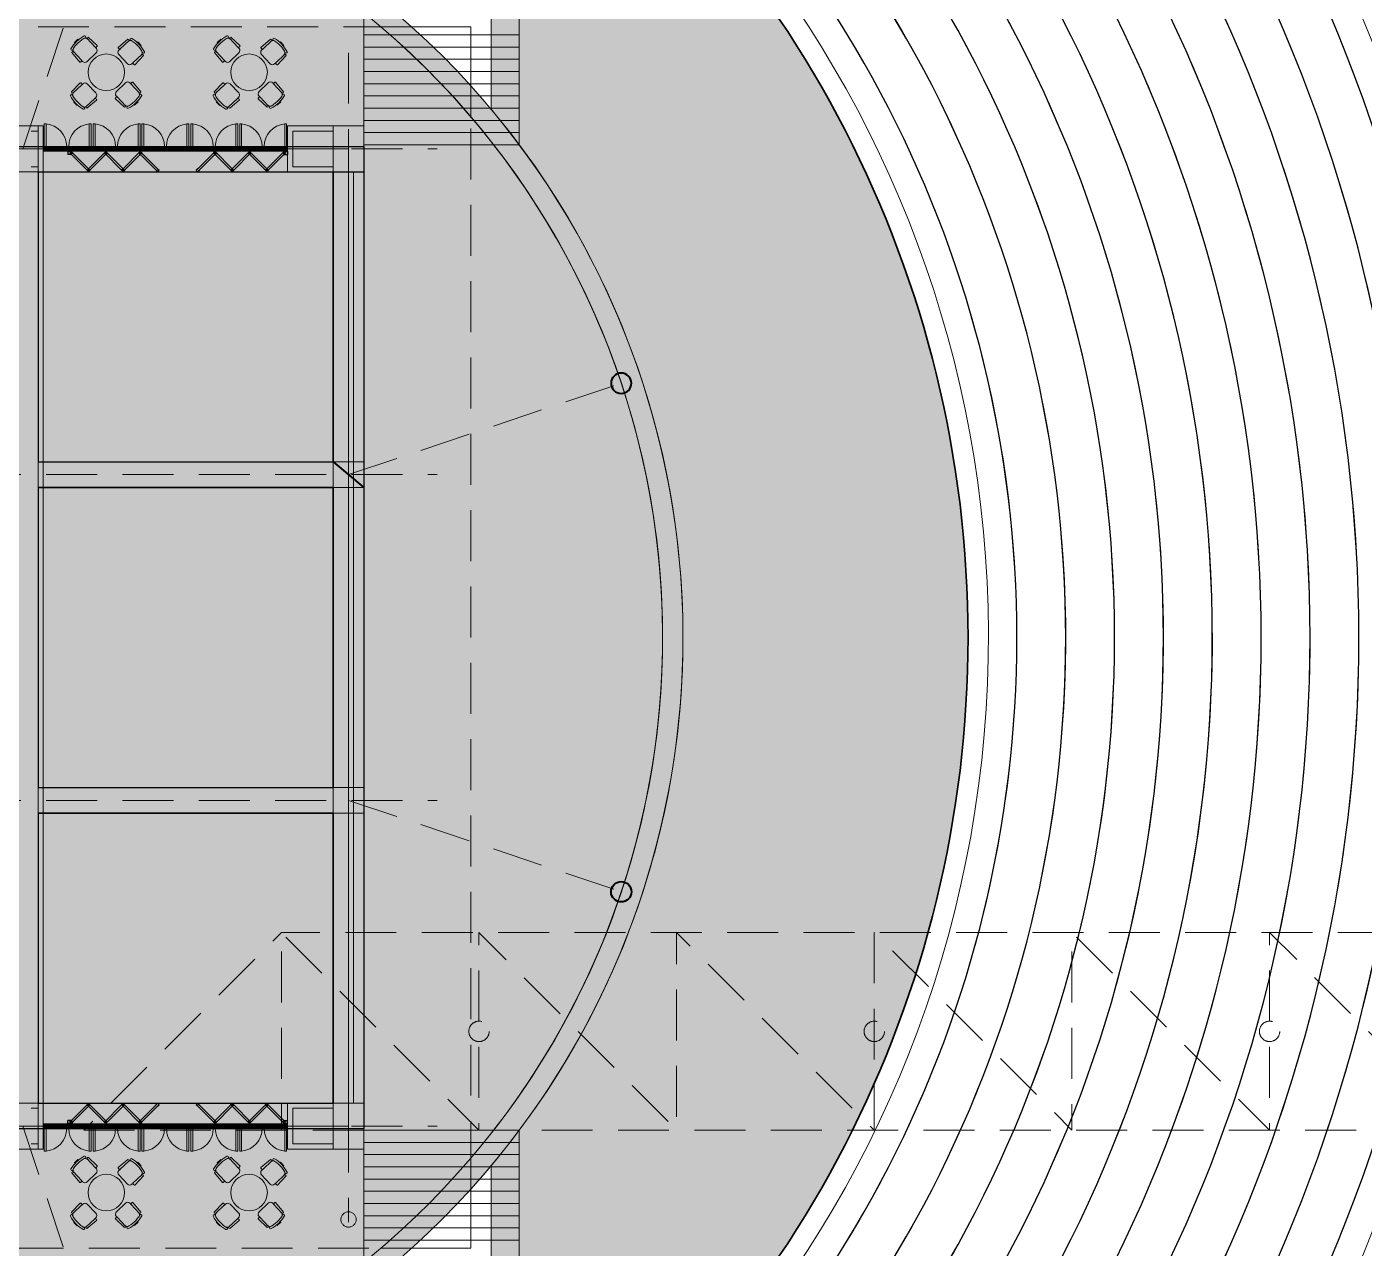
# Model space of a CAD drawing. Header units: inches. Extents: x -1373420 to 1275728, y -1279082 to 1370051.
# Drawn here: x 9063 to 10377, y 35204 to 36404 of the extents above; entities that cross this region are included whole.
import ezdxf

# ---------------------------------------------------------------- set-up
doc = ezdxf.new("R2010")
doc.units = ezdxf.units.IN
doc.header["$LTSCALE"] = 100
doc.header["$MEASUREMENT"] = 0
doc.linetypes.add('DASHED', pattern=[0.75, 0.5, -0.25])
doc.linetypes.add('DASHED2', pattern=[0.375, 0.25, -0.125])
doc.layers.add('10', color=7, linetype='Continuous', true_color=0x254705)
doc.layers.add('7', color=7, linetype='Continuous', true_color=0x4a8e0b)
for name, color, linetype, lineweight in [('ar_ Door', 7, 'Continuous', 0), ('Area', 250, 'Continuous', 30), ('beam', 40, 'Continuous', 15), ('Building', 250, 'Continuous', 60), ('centerline', 250, 'DASHED', 5), ('COLUMN', 1, 'Continuous', 40), ('FURNITURE', 64, 'Continuous', 5), ('i Furniture', 253, 'Continuous', 18), ('Louver', 33, 'Continuous', 40), ('WALL', 7, 'Continuous', 35)]:
    doc.layers.add(name, color=color, linetype=linetype, lineweight=lineweight)
doc.layers.add('HS', color=7, linetype='Continuous')

# ---------------------------------------------------------------- blocks, each defined once
blk = doc.blocks.new('hfhf')
at = {"layer": 'ar_ Door'}
h = blk.add_hatch(dxfattribs=at)
h.set_pattern_fill('ANSI31', color=256, scale=3)
h.set_pattern_definition([(45, (0, 0), (-0.2651650429449554, 0.2651650429449554), [])])
h.paths.add_polyline_path([(-27570.99872332611, -11849.77658641422), (-27571.0960264001, -11849.77663226798), (-27572.99778571802, -11849.77752846603), (-27572.99778571802, -11854.52621907218), (-27570.99648507677, -11854.52621907218)])
h.paths.add_polyline_path([(-27548.9977857179, -11849.76621907216), (-27550.99778577341, -11849.76621907216), (-27550.99890734087, -11854.52621907218), (-27548.99890728535, -11854.52621907218)])
h.paths.add_polyline_path([(-27546.99778566238, -11849.76621907216), (-27548.99778571802, -11849.76621907216), (-27548.99778571802, -11854.52621907218), (-27546.99890722983, -11854.52621907218)])
h.paths.add_polyline_path([(-27524.99837341646, -11849.76621907216), (-27526.99872821147, -11849.76621907216), (-27526.99648507656, -11854.52621907218), (-27524.99890728535, -11854.52621907218)])
h = blk.add_hatch(dxfattribs=at)
h.set_pattern_fill('ANSI31', color=256, scale=3, angle=315)
h.set_pattern_definition([(0, (0, 0), (8.326672684688674e-17, 0.375), [])])
h.paths.add_polyline_path([(-27550.99810993441, -11851.14197793387), (-27570.99807544822, -11851.15140285423), (-27570.99713295466, -11853.15140263216), (-27550.99858118135, -11853.14197837802)])
h.paths.add_polyline_path([(-27526.99808521924, -11851.13066799829), (-27546.99810937923, -11851.14009294629), (-27546.99858062616, -11853.14009339043), (-27526.99714272569, -11853.13066777621)])
for p, q in [((-27570.99648507677, -11854.52621907218), (-27570.99872332611, -11849.77658641422)), ((-27561.99809269132, -11851.14669039405), (-27561.99809269132, -11850.14669039405)), ((-27561.99809269132, -11850.14669039405), (-27559.99809269132, -11850.14669039405)), ((-27559.99809269132, -11851.14669039405), (-27559.99809269132, -11850.14669039405)), ((-27550.9977856625, -11849.76574835387), (-27550.99890722983, -11854.52574782562)), ((-27548.99778571802, -11849.76621960069), (-27548.99890728535, -11854.52621907244)), ((-27548.99810965683, -11851.14103544008), (-27548.99778571802, -11851.14103528743)), ((-27546.99778577354, -11849.7666908475), (-27546.99890734087, -11854.52669031925)), ((-27537.99809729924, -11851.13538047229), (-27537.99809729924, -11850.13538047229)), ((-27537.99809729924, -11850.13538047229), (-27535.99809729924, -11850.13538047229)), ((-27535.99809729924, -11851.13538047229), (-27535.99809729924, -11850.13538047229)), ((-27526.99648507656, -11854.52621907029), (-27526.9987233259, -11849.77658641232)), ((-27548.99858090376, -11853.14103588423), (-27548.99778571802, -11853.1410355095))]:
    blk.add_line(p, q, dxfattribs=at)
blk.add_lwpolyline([(-27572.99778571802, -11854.52621907218), (-27524.99778571781, -11854.52621907218), (-27524.99778571781, -11849.76621907216), (-27572.99778571802, -11849.76621907216)], close=True, dxfattribs=at)
at = {"layer": 'Louver'}
for p, q in [((-27570.99807544822, -11851.15140285423), (-27550.99810993441, -11851.14197793387)), ((-27546.99810937923, -11851.14009294629), (-27526.99808521925, -11851.13066799829)), ((-27570.99713295466, -11853.15140263216), (-27550.99858118135, -11853.14197837802)), ((-27546.99858062616, -11853.14009339043), (-27526.99714272569, -11853.13066777621))]:
    blk.add_line(p, q, dxfattribs=at)
blk = doc.blocks.new('fff')
at = {"layer": 'ar_ Door'}
h = blk.add_hatch(dxfattribs=at)
h.set_pattern_fill('ANSI31', color=256, scale=3)
h.set_pattern_definition([(45, (377.1063223124947, -1078.946354312124), (-0.2651650429449554, 0.2651650429449554), [])])
h.paths.add_polyline_path([(-27169.89146334988, -12928.71257338428), (-27171.89146340553, -12928.71257338428), (-27171.89146340553, -12933.4725733843), (-27169.89258491734, -12933.4725733843)])
h.paths.add_polyline_path([(-27147.89205110397, -12928.71257338428), (-27149.89240589898, -12928.71257338428), (-27149.89016276407, -12933.4725733843), (-27147.89258497285, -12933.4725733843)])
h = blk.add_hatch(dxfattribs=at)
h.set_pattern_fill('ANSI31', color=256, scale=3, angle=315)
h.set_pattern_definition([(0, (377.1063223124947, -1078.946354312124), (8.326672684688674e-17, 0.375), [])])
h.paths.add_polyline_path([(-27149.89176290675, -12930.07702231041), (-27169.89178706674, -12930.08644725841), (-27169.89225831367, -12932.08644770256), (-27149.89082041319, -12932.07702208834)])
for p, q in [((-27171.89146340553, -12928.71257391281), (-27171.89258497285, -12933.47257338456)), ((-27169.89146346104, -12928.71304515963), (-27169.89258502837, -12933.47304463138)), ((-27160.89177498674, -12930.08173478441), (-27160.89177498674, -12929.08173478441)), ((-27160.89177498674, -12929.08173478441), (-27158.89177498674, -12929.08173478441)), ((-27158.89177498674, -12930.08173478441), (-27158.89177498674, -12929.08173478441)), ((-27149.89016276407, -12933.47257338241), (-27149.8924010134, -12928.72294072445)), ((-27171.89225859126, -12932.08739019635), (-27171.89146340553, -12932.08738982162)), ((-27171.89178734433, -12930.08738975221), (-27171.89146340553, -12930.08738959955))]:
    blk.add_line(p, q, dxfattribs=at)
blk.add_lwpolyline([(-27171.89258497285, -12933.4725733843), (-27147.89146340532, -12933.4725733843), (-27147.89146340532, -12928.71257338428), (-27171.8914634054, -12928.71257338428)], dxfattribs=at)
at = {"layer": 'Louver'}
for p, q in [((-27169.89225831367, -12932.08644770256), (-27149.89082041319, -12932.07702208834)), ((-27169.89178706674, -12930.08644725841), (-27149.89176290675, -12930.07702231041))]:
    blk.add_line(p, q, dxfattribs=at)
blk = doc.blocks.new('window louvers')
at = {"layer": 'ar_ Door'}
for p, q in [((1324973.408022736, -492366.5892883244), (1324971.504022736, -492366.5892883244)), ((1324971.504022736, -492366.5892883244), (1324971.504022735, -492388.5892883217)), ((1324973.408022735, -492388.5892883217), (1324973.408022736, -492366.5892883244)), ((1324950.360022735, -492388.5892883217), (1324950.360022735, -492393.3492883217)), ((1324950.360022735, -492388.5892883217), (1324951.312022735, -492388.5892883217)), ((1324950.360022735, -492393.3492883217), (1324952.264022735, -492393.3492883217)), ((1324951.312022735, -492388.5892883217), (1324951.312022735, -492390.4932883217)), ((1324951.312022735, -492390.4932883217), (1324952.264022735, -492390.4932883217)), ((1324952.264022735, -492390.4932883217), (1324952.264022735, -492393.3492883217)), ((1324971.504022735, -492388.5892883217), (1324973.408022735, -492388.5892883217)), ((1324973.408022735, -492390.4932883217), (1324972.456022735, -492390.4932883217)), ((1324972.456022735, -492390.4932883217), (1324972.456022735, -492393.3492883217)), ((1324974.360022735, -492393.3492883217), (1324972.456022735, -492393.3492883217)), ((1324973.408022735, -492388.5892883217), (1324973.408022735, -492390.4932883217)), ((1324974.360022735, -492388.5892883217), (1324973.408022735, -492388.5892883217)), ((1324974.360022735, -492388.5892883217), (1324974.360022735, -492393.3492883217))]:
    blk.add_line(p, q, dxfattribs=at)
at = {"layer": 'ar_ Door', "linetype": 'DASHED2', "ltscale": 10}
for p, q in [((1324973.408022735, -492388.5892883245), (1324951.312022735, -492388.5892883217)), ((1324972.456022735, -492393.3492883217), (1324952.264022735, -492393.3492883217))]:
    blk.add_line(p, q, dxfattribs=at)
at = {"layer": 'ar_ Door'}
blk.add_arc((1324973.420431579, -492388.6144955697), 22.1084232151082, 94.97277033807457, 179.9346733495194, dxfattribs=at)
blk = doc.blocks.new('FOLDING DOOR')
at = {"layer": 'FURNITURE', "lineweight": 25}
for p, q in [((1325670.759761496, -492930.4664161069), (1325672.173975058, -492929.0522025444)), ((1325672.173975058, -492931.8806296693), (1325670.759761496, -492930.4664161069)), ((1325673.58818862, -492930.4664161069), (1325672.173975058, -492929.0522025444)), ((1325689.144537807, -492948.8511924174), (1325672.173975058, -492931.880629669)), ((1325690.558751369, -492947.4369788551), (1325673.588188621, -492930.4664161066)), ((1325687.730324245, -492947.4369788549), (1325704.700886993, -492930.4664161064)), ((1325689.144537807, -492948.8511924173), (1325706.115100556, -492931.8806296688)), ((1325704.700886993, -492930.4664161067), (1325706.115100556, -492929.0522025442)), ((1325706.115100556, -492931.8806296691), (1325704.700886993, -492930.4664161067)), ((1325707.529314118, -492930.4664161067), (1325706.115100556, -492929.0522025442)), ((1325706.115100556, -492931.8806296691), (1325707.529314118, -492930.4664161067)), ((1325723.085663305, -492948.8511924173), (1325706.115100556, -492931.8806296688)), ((1325724.499876867, -492947.4369788549), (1325707.529314118, -492930.4664161064)), ((1325721.671449743, -492947.4369788547), (1325738.642012491, -492930.4664161062)), ((1325723.085663305, -492948.8511924171), (1325740.056226054, -492931.8806296687)), ((1325738.642012491, -492930.4664161065), (1325740.056226054, -492929.0522025441)), ((1325740.056226054, -492931.8806296689), (1325738.642012491, -492930.4664161065)), ((1325741.470439616, -492930.4664161065), (1325740.056226054, -492929.0522025441)), ((1325740.056226054, -492931.8806296689), (1325741.470439616, -492930.4664161065)), ((1325757.026788803, -492948.8511924171), (1325740.056226054, -492931.8806296687)), ((1325758.441002365, -492947.4369788547), (1325741.470439616, -492930.4664161062)), ((1325687.730324244, -492947.436978855), (1325689.144537807, -492946.0227652926)), ((1325689.144537807, -492948.8511924173), (1325687.730324245, -492947.4369788548)), ((1325689.144537807, -492948.8511924174), (1325687.730324244, -492947.436978855)), ((1325690.558751369, -492947.436978855), (1325689.144537807, -492946.0227652926)), ((1325689.144537807, -492948.8511924174), (1325690.558751369, -492947.436978855)), ((1325721.671449742, -492947.4369788548), (1325723.085663305, -492946.0227652924)), ((1325723.085663305, -492948.8511924171), (1325721.671449743, -492947.4369788546)), ((1325723.085663305, -492948.8511924173), (1325721.671449742, -492947.4369788548)), ((1325724.499876867, -492947.4369788548), (1325723.085663305, -492946.0227652924)), ((1325723.085663305, -492948.8511924173), (1325724.499876867, -492947.4369788548)), ((1325755.61257524, -492947.4369788548), (1325757.026788803, -492946.0227652924)), ((1325757.026788803, -492948.8511924173), (1325755.61257524, -492947.4369788548)), ((1325758.441002365, -492947.4369788548), (1325757.026788803, -492946.0227652924)), ((1325757.026788803, -492946.0227652924), (1325760.441002365, -492946.0227652924)), ((1325757.026788803, -492948.8511924171), (1325758.441002365, -492947.4369788546)), ((1325757.026788803, -492948.8511924173), (1325758.441002365, -492947.4369788548)), ((1325757.026788803, -492948.8511924173), (1325760.441002365, -492948.8511924173)), ((1325760.441002365, -492948.8511924172), (1325760.441002365, -492946.0227652924))]:
    blk.add_line(p, q, dxfattribs=at)
for centre in [(1325706.115100556, -492930.4664161067), (1325740.056226054, -492930.4664161066), (1325689.144537807, -492947.4369788551), (1325723.085663305, -492947.4369788549), (1325757.026788803, -492947.4369788549)]:
    blk.add_circle(centre, 0.4892889878973326, dxfattribs=at)
blk = doc.blocks.new('CSB-19')
at = {"true_color": 0xffffff}
h = blk.add_hatch(color=7, dxfattribs=at)
h.dxf.hatch_style = 1
h.paths.add_polyline_path([(-166.2740140690239, 451.6802071027209, 0.3514482807202369), (-224.9844973496694, 378.4705653534959), (-224.9844973496701, 108.4698633155745), (-224.9844973496701, 75.0000000000002, 0.4142135623730958), (-149.9844973496701, 0), (149.9844973496701, 0, 0.4142135623730948), (224.9844973496701, 74.99999999999994), (224.9844973496702, 113.4698633155745), (224.9844973496702, 378.4705653534959, 0.3514482807202363), (166.2740140690248, 451.6802071027208, 0.1099086167883524)])
h.paths.add_polyline_path([(-224.9844973496701, 407.9340603827354, 0.3844116695995251), (-268.5852898918679, 408.1017820970133), (-284.9844973496703, 108.4698633155744, 0.4142135623730776), (-274.9844973496707, 98.46986331557457, 0.1399535200281672), (-234.9844973496701, 98.46986331557446, 0.4142135623730933), (-224.9844973496701, 108.4698633155745)])
h.paths.add_polyline_path([(224.9844973496702, 108.4698633155745, 0.4142135623731275), (234.984497349671, 98.46986331557417, 0.1399535200281632), (274.9844973496705, 98.46986331557446, 0.4142135623730893), (284.9844973496703, 108.4698633155745), (268.5852898918679, 408.1017820970131, 0.3895177484134671), (224.9844973496701, 407.7088456491962)])
h.paths.add_polyline_path([(219.6042496708807, 437.7817397935922, 0.6425915257622954), (219.6042496708528, 487.8265857967059, 0.1465063369744357), (-219.6042496708799, 487.8265857966978, 0.6250215174974713), (-219.6042496708808, 437.7817397935922, -0.1465063369744457)])
h.paths.add_polyline_path([(-57.75000519714432, 534.0457983440265), (-57.75000519714433, 517.8186981200507, -0.03777145772546295), (57.75000519714547, 517.8186981200507), (57.75000519714547, 534.0457983440265)])
at = {"lineweight": 5}
for p, q in [((-284.9844973496703, 108.4698633155745), (-268.5852898918679, 408.1017820970131)), ((-224.9844973496701, 108.4698633155745), (-224.9844973496701, 407.9340603827354)), ((-57.75000519714433, 517.8186981200508), (-57.75000519714433, 534.0457983440265)), ((-57.75000519714433, 534.0457983440265), (57.75000519714548, 534.0457983440265)), ((57.75000519714548, 517.8186981200508), (57.75000519714548, 534.0457983440265)), ((224.9844973496701, 108.4698633155745), (224.9844973496701, 407.7088456491962)), ((284.9844973496703, 108.4698633155745), (268.5852898918679, 408.1017820970131)), ((-224.9844973496702, 113.4698633155745), (-224.9844973496701, 75)), ((-149.9844973496701, 0), (149.9844973496701, 0)), ((224.9844973496702, 113.4698633155745), (224.9844973496701, 75))]:
    blk.add_line(p, q, dxfattribs=at)
for centre, radius, start, end in [((-246.877851962556, 383.8525506867896), 32.54593807899078, 47.72491317505745, 131.8342829587422), ((-207.4067768213605, 462.8041627951452), 27.83702564541322, 115.9874604963821, 244.0125395036175), ((-149.9844973496694, 378.4705653534959), 75, 102.5442503250412, 180), ((1.810519317839746e-14, -245.5568467761728), 765.5568467761728, 73.33020278625109, 106.6697972137488), ((-1.606518962490012e-13, -295.6016927792784), 765.5568467761728, 73.33020278625109, 106.6697972137488), ((149.9844973496702, 378.4705653534959), 75, 0, 77.45574967495882), ((208.1739189743727, 462.804162795145), 27.50952767133908, 294.5510870453493, 65.44891295465007), ((246.9988238778456, 384.1673053246106), 32.23095861657264, 47.95275049136362, 133.0799367276355), ((-274.9844973496703, 108.4698633155745), 10, 180, 270), ((-254.9844973496702, 168.5226216909567), 72.85182877594555, 254.06600307015, 285.93399692985), ((-234.9844973496702, 108.4698633155745), 10, 270, 0), ((-149.9844973496701, 75), 75, 180, 270), ((149.9844973496701, 75), 75, 270, 7.016477563892661e-15), ((234.9844973496702, 108.4698633155745), 10, 180, 270), ((254.9844973496702, 168.5226216909567), 72.85182877594555, 254.06600307015, 285.93399692985), ((274.9844973496703, 108.4698633155745), 10, 270, 7.016477563892661e-15)]:
    blk.add_arc(centre, radius, start, end, dxfattribs=at)
blk = doc.blocks.new('gesjf')
at = {"lineweight": 13, "true_color": 0xffffff}
h = blk.add_hatch(color=7, dxfattribs=at)
edge = h.paths.add_edge_path()
edge.add_arc((32433.76672303061, 24829.7891051002), 17.9999999999709, 0, 360)
at = {"linetype": 'ByBlock'}
blk.add_circle((32433.76672303066, 24829.78910510017), 18, dxfattribs=at)
at = {"extrusion": (0, 0, -1), "yscale": 0.04119496879890844, "zscale": -0.04119496879890844}
for p, xscale, rotation in [((-32417.22990046674, 24842.70713095711), 0.04119496879890844, 313.4933916319932), ((-32448.1897175582, 24844.64022405937), 0.04119496879890844, 43.49339163199322), ((-32419.40249980346, 24815.19086450393), -0.04119496879890844, 223.4933916319932), ((-32448.19971755819, 24813.98022405937), -0.04119496879890844, 133.4933916319932)]:
    blk.add_blockref('CSB-19', p, dxfattribs=dict(at, xscale=xscale, rotation=rotation))
blk = doc.blocks.new('A$Cd32af88c')
at = {"layer": 'HS'}
h = blk.add_hatch(color=256, dxfattribs=at)
h.dxf.hatch_style = 1
h.paths.add_polyline_path([(0, 10, 1), (20, 10, 1)])
at = {"layer": 'COLUMN'}
blk.add_circle((10, 10), 10, dxfattribs=at)
blk = doc.blocks.new('A$C284706ac')
at = {"layer": 'COLUMN', "lineweight": 60}
h = blk.add_hatch(color=256, dxfattribs=at)
h.dxf.hatch_style = 1
h.paths.add_polyline_path([(1018.402762244747, 1036.728884257609), (1048.402762244747, 1036.728884257609), (1048.402762244747, 1081.728884257842), (1018.402762244747, 1081.728884257842)])
h.paths.add_polyline_path([(378.4027622446879, 1036.728884257493), (408.4027622446879, 1036.728884257493), (408.4027622446879, 1081.728884257725), (378.4027622446879, 1081.728884257725)])
h.paths.add_polyline_path([(698.4027622447461, 1036.728884257507), (728.4027622447461, 1036.728884257507), (728.4027622447461, 1081.72888425774), (698.4027622447461, 1081.72888425774)])
h.paths.add_polyline_path([(58.40276224474655, 1036.728884257609), (88.40276224474655, 1036.728884257609), (88.40276224474655, 1081.728884257842), (58.40276224474655, 1081.728884257842)])
h.paths.add_polyline_path([(1018.402762244747, 726.7288842577254), (1048.402762244747, 726.7288842577254), (1048.402762244747, 751.7288842577254), (1018.402762244747, 751.7288842577254)])
h.paths.add_polyline_path([(58.40276224474655, 726.7288842577254), (88.40276224474655, 726.7288842577254), (88.40276224474655, 751.7288842577254), (58.40276224474655, 751.7288842577254)])
h.paths.add_polyline_path([(58.40276224474655, 406.7288842577254), (88.40276224474655, 406.7288842577254), (88.40276224474655, 431.7288842577254), (58.40276224474655, 431.7288842577254)])
h.paths.add_polyline_path([(1018.402762244747, 406.7288842577254), (1048.402762244747, 406.7288842577254), (1048.402762244747, 431.7288842577254), (1018.402762244747, 431.7288842577254)])
h.paths.add_polyline_path([(698.4027622447461, 121.7288842580165), (728.4027622447461, 121.7288842580165), (728.4027622447461, 76.72888425778365), (698.4027622447461, 76.72888425778365)])
h.paths.add_polyline_path([(1018.402762244747, 121.7288842578419), (1048.402762244747, 121.7288842578419), (1048.402762244747, 76.72888425760902), (1018.402762244747, 76.72888425760902)])
h.paths.add_polyline_path([(378.4027622447461, 121.7288842579583), (408.4027622447461, 121.7288842579583), (408.4027622447461, 76.72888425772544), (378.4027622447461, 76.72888425772544)])
h.paths.add_polyline_path([(58.40276224474655, 121.7288842578419), (88.40276224474655, 121.7288842578419), (88.40276224474655, 76.72888425760902), (58.40276224474655, 76.72888425760902)])
blk.add_line((1018.402762244747, 751.7288842577254), (1048.402762244747, 726.7288842577254))
at = {"layer": 'beam', "lineweight": 25}
for p, q in [((58.40276224474655, 1061.728884257609), (1048.402762244746, 1061.728884257609)), ((1048.402762244746, 1061.728884257609), (1048.402762244747, 96.72888425784184)), ((728.4027622447461, 1036.728884257609), (728.4027622447461, 751.7288842577254)), ((728.4027622447461, 1036.728884257609), (1018.402762244746, 1036.728884257609)), ((1018.402762244746, 1036.728884257609), (1018.402762244746, 751.7288842577254)), ((728.4027622447461, 751.7288842577254), (1018.402762244747, 751.7288842577254)), ((728.4027622447461, 726.7288842577254), (728.4027622447461, 431.7288842577256)), ((728.4027622447461, 726.7288842577254), (1018.402762244747, 726.7288842577254)), ((1018.402762244746, 726.7288842577254), (1018.402762244746, 431.7288842577254)), ((728.4027622447461, 431.7288842577254), (1018.402762244747, 431.7288842577254)), ((728.4027622447461, 406.7288842577256), (728.4027622447461, 121.7288842580165)), ((728.4027622447461, 406.7288842577254), (1018.402762244747, 406.7288842577254)), ((1018.402762244746, 406.7288842577254), (1018.402762244746, 121.7288842578419)), ((728.4027622447461, 121.7288842578419), (1018.402762244747, 121.7288842578419)), ((58.40276224474655, 96.72888425784186), (1048.402762244747, 96.72888425784184))]:
    blk.add_line(p, q, dxfattribs=at)
for points in [[(728.4027622447461, 1036.728884257609), (728.4027622447461, 751.7288842577254)], [(1018.402762244747, 751.7288842577254), (1018.402762244747, 1036.728884257609), (1048.402762244747, 1036.728884257609), (1048.402762244741, 121.7288842580165)], [(728.4027622447461, 751.7288842577254), (1018.402762244747, 751.7288842577254)], [(1018.402762244747, 726.7288842577254), (728.4027622447461, 726.7288842577254)], [(728.4027622447461, 726.7288842577254), (728.4027622447461, 431.7288842577256)], [(1018.402762244747, 431.7288842577254), (1018.402762244747, 726.7288842577254)], [(728.4027622447461, 431.7288842577254), (1018.402762244747, 431.7288842577254)], [(728.4027622447461, 406.7288842577256), (728.4027622447277, 121.7288842580165)], [(1018.402762244747, 406.7288842577254), (728.4027622447461, 406.7288842577254)], [(1018.402762244747, 121.7288842580165), (1018.402762244747, 406.7288842577254)]]:
    blk.add_lwpolyline(points, dxfattribs=at)
at = {"layer": 'centerline'}
for p, q in [((713.4027622447466, 1059.228884257725), (803.1575591276924, 1327.134461229012)), ((1033.402762244746, 1153.728884257842), (1033.402762244746, 4.728884257609025)), ((-13.59723775525345, 1059.228884257725), (1120.402762244747, 1059.228884257725)), ((1033.402762244746, 739.2288842577254), (1301.308339216033, 828.9836811406713)), ((-13.59723775525345, 739.2288842577254), (1120.402762244747, 739.2288842577254)), ((-13.59723775525345, 419.2288842577254), (1120.402762244747, 419.2288842577254)), ((1033.402762244746, 419.2288842577254), (1301.308339216033, 329.4740873747796)), ((-13.59723775525345, 99.22888425772545), (1120.402762244747, 99.22888425772545)), ((713.4027622447466, 99.22888425772544), (803.1575591276924, -168.6766927135614))]:
    blk.add_line(p, q, dxfattribs=at)
for points in [[(698.4027622447461, 1036.728884257507), (728.4027622447461, 1036.728884257507), (728.4027622447461, 1081.72888425774), (698.4027622447461, 1081.72888425774)], [(1018.402762244747, 1036.728884257609), (1048.402762244747, 1036.728884257609), (1048.402762244747, 1081.728884257842), (1018.402762244747, 1081.728884257842)], [(1018.402762244747, 726.7288842577254), (1048.402762244747, 726.7288842577254), (1048.402762244747, 751.7288842577254), (1018.402762244747, 751.7288842577254)], [(1018.402762244747, 406.7288842577254), (1048.402762244747, 406.7288842577254), (1048.402762244747, 431.7288842577254), (1018.402762244747, 431.7288842577254)], [(698.4027622447461, 121.7288842580165), (728.4027622447461, 121.7288842580165), (728.4027622447461, 76.72888425778365), (698.4027622447461, 76.72888425778365)], [(1018.402762244747, 121.7288842578419), (1048.402762244747, 121.7288842578419), (1048.402762244747, 76.72888425760902), (1018.402762244747, 76.72888425760902)]]:
    blk.add_lwpolyline(points, close=True, dxfattribs=at)
at = {"lineweight": 60, "xscale": -1}
blk.add_blockref('A$Cd32af88c', (1311.308339216033, 818.9836811406713), dxfattribs=at)
at = {"lineweight": 60, "rotation": 180}
blk.add_blockref('A$Cd32af88c', (1311.308339216033, 339.4740873747796), dxfattribs=at)
blk = doc.blocks.new('A$Ccdfa7642')
at = {"lineweight": 25}
for centre, radius, start, end in [((-294.5137223487832, 1315.725137791793), 1616.528137423857, 305.5192525810716, 54.48074741949377), ((-294.513722348785, 1315.725137791793), 1568.528137423853, 305.5192525804688, 54.48074741949387), ((-294.513722348785, 1315.725137791793), 1520.528137423853, 305.5192525804688, 54.48074741949403), ((-294.513722348785, 1315.725137791793), 1472.528137423853, 305.5192525804688, 54.48074741949418), ((-294.513722348785, 1315.725137791793), 1424.528137423853, 305.5192525804688, 54.48074741949436), ((-294.513722348785, 1315.725137791793), 1376.528137423853, 305.5192525804688, 54.48074741949455), ((-294.513722348785, 1315.725137791793), 1328.528137423853, 305.5192525804688, 54.48074741949474), ((-294.513722348785, 1315.725137791793), 1280.528137423853, 305.5192525804688, 54.48074741949496), ((-294.513722348785, 1315.725137791793), 1232.528137423853, 305.5192525804688, 54.4807474194952), ((-294.513722348785, 1315.725137791793), 1184.528137423853, 305.5192525804688, 54.48074741949544), ((-294.513722348785, 1315.725137791793), 1136.528137423853, 305.5192525804688, 54.48074741949572)]:
    blk.add_arc(centre, radius, start, end, dxfattribs=at)
at = {"layer": 'Building', "lineweight": 35, "flags": 128}
blk.add_lwpolyline([(721.3400049508549, 2738.88776099866), (337.8955263247306, 2201.700333920693, -0.2422984408265646), (794.014415074743, 1315.725137791566, -0.2422984408272605), (337.8955263241871, 429.7499416625053), (721.3400049503173, -107.4374854158975, 0.2422984408272594), (1454.014415074743, 1315.725137791566, 0.2422984408271626)], format="xyb", close=True, dxfattribs=at)

msp = doc.modelspace()

# ---------------------------------------------------------------- hatches: boundary and pattern name
at = {"layer": '10', "lineweight": 15, "true_color": 0xbdbdbd}
h = msp.add_hatch(color=9, dxfattribs=at)
h.dxf.hatch_style = 1
edge = h.paths.add_edge_path()
edge.add_line((11052.07913822424, 36546.10803730719), (11195.42184349509, 36448.39060350513))
edge.add_arc((10942.92048080341, 36085.08157659743), 442.4368736823083, 37.59441567012681, 55.20053051664257, ccw=False)
edge.add_line((11293.48494272673, 36354.99812894314), (11366.60734436723, 36449.08283952048))
edge.add_arc((11700.56337930939, 36878.77546706257), 544.2080369108127, 229.081210400123, 232.14573798409572, ccw=False)
edge.add_line((11344.1132900535, 36467.55080667876), (11187.82638895331, 36603.53842348162))
edge.add_arc((10899.34708239332, 36244.47146998683), 460.5967731165377, 51.22112792310241, 96.87421556313339)
edge.add_line((10844.21822572551, 36701.75715374247), (10697.76359645376, 36674.14940905564))
edge.add_arc((10651.29423720606, 37111.33400469315), 439.6473268559915, 188.9291030414077, 276.06731938701296, ccw=False)
edge.add_line((10216.97492854303, 37043.09537828492), (10194.88446851266, 37221.62487179285))
edge.add_arc((9636.385520693886, 37143.0421595446), 564.0002813642664, 8.009134836714766, 159.8917975626104)
edge.add_arc((8360.389708199655, 37605.54219805208), 793.234107649886, 288.9162121905289, 340.2075554549962, ccw=False)
edge.add_arc((8899.16178561752, 35803.67966378666), 1088.528137423857, 74.30232245907791, 104.9937650872763, ccw=False)
edge.add_line((9193.675507965494, 36851.60865628195), (9336.531939544537, 37359.91568943856))
edge.add_arc((8899.161785617525, 35803.67966378661), 1616.528137423875, 7.642276472657784, 74.30232245955091, ccw=False)
edge.add_line((10501.33140808675, 36018.65808112176), (10715.7711741735, 36047.4315148959))
edge.add_arc((66037.73417617334, 28091.33985623758), 55891.13511886846, 171.5422626192755, 171.816158310824, ccw=False)
edge.add_arc((11328.12857318683, 36226.49338296509), 579.9999999996695, 159.2279934901753, 171.5422626192759, ccw=False)
edge.add_line((10785.82911695668, 36432.19048982882), (10794.58334524644, 36455.27012042564))
edge.add_arc((10956.67771937151, 36406.1627181052), 169.3697820913161, 55.71755153317082, 163.1455202222905, ccw=False)
edge = h.paths.add_edge_path()
edge.add_arc((12745.05421753941, 36209.23332277596), 360.0000000000027, 90.76607536240442, 136.6674481459338, ccw=False)
edge.add_line((12740.24096749296, 36569.20114442672), (12858.32363353431, 36570.78006721821))
edge.add_arc((12855.28884890208, 36797.74205811862), 226.9822795533579, 270.7660753624027, 333.9711724502905)
edge.add_line((13059.2490813132, 36698.13694366137), (13196.05942280782, 37071.23196189105))
edge.add_arc((13943.66616762755, 36797.09178562231), 796.284296683416, 115.62941206169, 159.8625006194477, ccw=False)
edge.add_line((13599.2344811175, 37515.03014960104), (13738.28921348026, 37583.47631921729))
edge.add_arc((13606.85798818997, 37832.32833305369), 281.4275959669525, 297.8407804118531, 399.6629148805588)
edge.add_line((13823.50456539733, 38011.95503584609), (13745.87854180723, 38119.31867405189))
edge.add_arc((13886.84621680434, 38205.80873788533), 165.3856600071514, 131.2631674506925, 211.5310042042223, ccw=False)
edge.add_arc((14104.7901126452, 38617.04797850644), 435.0457886532567, 194.2988657649134, 221.2631674506848, ccw=False)
edge.add_arc((13117.34227902013, 38300.56095762001), 603.255424981351, 20.27455074508199, 20.7859854002928)
edge.add_arc((13875.08709155552, 38192.58283110663), 375.8502533724237, 121.0314089585247, 188.7847390527664)
edge.add_arc((13700.49257255205, 38165.60555839699), 199.1838465976596, 188.7858109017567, 225.1789656269503)
edge.add_arc((13420.08064620528, 37839.10888450499), 232.1771852527735, -71.03501667932318, 52.91325251881682, ccw=False)
edge.add_arc((13640.37157350644, 37255.24702374919), 392.0242353653423, 111.6820561553926, 141.7115111862466)
edge.add_arc((13293.74415763223, 37518.66383002891), 44.00000000000068, 313.3186433284293, 332.2158861164633, ccw=False)
edge.add_arc((14526.51800522051, 36612.61920458298), 1486.65706273414, 143.9905981606629, 157.7612233397678)
edge.add_line((13150.44643719774, 37175.27030593855), (13024.28272214729, 36865.62268057069))
edge.add_line((13024.28272214729, 36865.62268057069), (12954.19290526194, 36894.18027624081))
edge.add_arc((12826.77401659807, 36946.09619305863), 137.5893731629347, 337.8319119195526, 679.3130287075786)
edge.add_line((12931.10564417922, 36856.39810448571), (12981.33333908387, 36813.2153388103))
edge.add_arc((12768.39950267841, 36885.94386077293), 225.0116810150454, 269.6315885406982, 341.14216464054545, ccw=False)
edge.add_line((12766.95268912176, 36660.93683127441), (12609.16188950702, 36661.95143898913))
edge.add_arc((12609.47698672487, 36530.67015802227), 131.2816591095522, 90.13751927097867, 134.4932352264822)
edge.add_line((12517.47151172167, 36624.31772386352), (12339.15711799479, 36440.00012205284))
edge.add_arc((12088.96001598039, 36682.04832645463), 348.1176857192586, 273.4660811719589, 315.94841899001466, ccw=False)
edge.add_line((12110.00638894742, 36334.56743015174), (12071.85570463398, 36334.56743015174))
edge.add_line((12071.85570463398, 36334.56743015174), (12071.85570463398, 36497.47818771403))
edge.add_arc((12024.33510160778, 36647.70157600298), 157.5603823966818, 287.5538775962363, 609.1837375216011)
edge.add_line((11968.34250877081, 36500.42597161318), (11905.28488412842, 36334.56743015174))
edge.add_line((11905.28488412842, 36334.56743015174), (11700.56337930943, 36334.56743015174))
edge.add_arc((11700.56337930943, 36878.77546706255), 544.2080369108153, 232.1457379840915, 270, ccw=False)
edge.add_line((11366.60734436723, 36449.08283952048), (11293.48494272673, 36354.99812894314))
edge.add_arc((10942.92048080339, 36085.08157659743), 442.4368736823262, 19.988300823621614, 37.594415670126295, ccw=False)
edge.add_line((11358.70603587511, 36236.31900380213), (11409.42374227382, 36096.8846713309))
edge.add_arc((11284.15027080044, 36031.75944696377), 141.1904299301437, -60.71559573220418, 27.468317910397502, ccw=False)
edge.add_line((11353.21287199164, 35908.61280827411), (11063.33733475027, 35787.09562433892))
edge.add_line((11063.33733475027, 35787.09562433892), (11106.26795460036, 35684.68593963304))
edge.add_line((11106.26795460036, 35684.68593963304), (11413.94250097236, 35810.26064239634))
edge.add_arc((11330.26765563595, 36015.27502439454), 221.4325553485173, 292.202401872582, 365.6151046313104)
edge.add_arc((11715.0541702813, 36053.10608946891), 165.2092056364744, 44.309063218859876, 185.6151046313101, ccw=False)
edge.add_line((11833.2749449283, 36168.50942594103), (11960.72514577285, 36055.1292938491))
edge.add_arc((12031.28349205264, 36134.44367846569), 106.1567324141306, 228.3435996760079, 313.4355626438817)
edge.add_line((12104.27031697292, 36057.35817253298), (12149.80405363749, 36102.89190919754))
edge.add_line((12149.80405363749, 36102.89190919754), (12483.19633702816, 36456.27674085091))
edge = h.paths.add_edge_path()
edge.add_line((11106.26795460036, 35684.68593963305), (11063.33733475028, 35787.09562433892))
edge.add_line((11063.33733475028, 35787.09562433892), (10810.57134519087, 35681.13493673431))
edge.add_arc((10773.45689011628, 35769.67033770205), 96.00000000000391, 172.0900540023757, 292.74365955691815, ccw=False)
edge.add_arc((66037.7341761738, 28091.33985623698), 55891.13511886901, 171.8161583108235, 172.0900540023726, ccw=False)
edge.add_line((10715.7711741735, 36047.4315148959), (10501.33140808675, 36018.65808112176))
edge.add_arc((8899.161785617522, 35803.67966378662), 1616.528137423878, -10.699298123013023, 7.6422764726575, ccw=False)
edge.add_arc((8894.275978315118, 35806.80306928466), 1621.910320856412, 305.59562880847693, 349.2243256489815, ccw=False)
edge.add_line((9838.326617191577, 34487.95452599491), (9531.571034290339, 34917.70446765742))
edge.add_line((9531.571034290339, 34917.70446765742), (9430.046014115618, 34853.38737091282))
edge.add_line((9430.046014115618, 34853.38737091282), (9529.393338155998, 34714.20650806757))
edge.add_arc((9270.003945028147, 34575.75153688861), 294.0282916853428, -32.97051856606981, 28.092081429986592, ccw=False)
edge.add_arc((9270.003945028177, 34575.75153688858), 294.0282916853046, 265.5813528782348, 327.0294814339319, ccw=False)
edge.add_line((9247.350970887534, 34282.59717639915), (9247.350970886935, 33962.80432455953))
edge.add_line((9247.350970886935, 33962.80432455953), (10136.29614797686, 33952.60966715179))
edge.add_line((10136.29614797686, 33952.60966715179), (10213.78776327839, 34093.91839599868))
edge.add_line((10213.78776327839, 34093.91839599868), (10165.06555671955, 34132.04646068567))
edge.add_line((10165.06555671955, 34132.04646068567), (10026.7024694945, 34303.78121218664))
edge.add_arc((10177.2383914916, 34406.91681007109), 182.4774379546604, 126.9033472648265, 214.415933401813, ccw=False)
edge.add_line((10067.66672224545, 34552.83481670876), (10378.99283634586, 34807.59601940281))
edge.add_arc((10645.17465049851, 34427.77064110497), 463.8103881810897, 73.23834787594899, 125.0227905969048, ccw=False)
edge.add_line((10778.933392842, 34871.87499261639), (10855.19783117162, 34835.38310331638))
edge.add_arc((10916.14358856507, 34983.35983526727), 160.035928913251, 247.615176633403, 325.6966159107671)
edge.add_arc((10750.08854058712, 35096.64928111496), 361.0552749957499, 325.6966159107681, 338.6431780386419)
edge.add_arc((11208.97669102649, 34937.49352898143), 125.709047315093, 19.864449937469885, 167.2851531324668, ccw=False)
edge.add_line((11327.20594189362, 34980.20896900335), (11327.86450333548, 35077.36780310846))
edge.add_arc((11447.8617467955, 35076.55443849371), 120.0000000000034, 137.2115250908537, 179.6116440294097, ccw=False)
edge.add_line((11359.79776441857, 35158.06968251542), (11392.19688849784, 35237.47664376287))
edge.add_arc((11310.13780916268, 35275.45663986547), 90.42219088967015, 213.0265766200417, 335.1635441213435, ccw=False)
edge.add_line((11234.32623054013, 35226.17401461026), (11051.00336488212, 35508.18001106787))
edge.add_arc((11151.61350654309, 35573.58337027027), 119.9999999999928, 112.20240187257679, 213.0265766200424, ccw=False)
at = {"layer": '7', "lineweight": 15}
h = msp.add_hatch(color=256, dxfattribs=at)
h.dxf.hatch_style = 1
edge = h.paths.add_edge_path()
edge.add_arc((8899.161785617525, 35803.67966378666), 1088.528137423857, 0, 104.3467154570071)
edge.add_line((8629.436480002763, 36858.26098614851), (8751.338496163336, 36598.57967265635))
edge.add_arc((8899.161785617523, 35803.67966378666), 808.5281374238508, 50.06967185124722, 100.53464938290477, ccw=False)
edge.add_line((9418.12011632057, 36423.67966378666), (9519.161785617525, 36423.67966378666))
edge.add_line((9519.161785617525, 36423.67966378666), (9519.161785617525, 36322.6379944897))
edge.add_arc((8899.161785617527, 35803.67966378666), 808.5281374238526, -39.930328148752324, 39.930328148752324, ccw=False)
edge.add_line((9519.161785617525, 35284.72133308362), (9519.161785617525, 35183.67966378666))
edge.add_line((9519.161785617525, 35183.67966378666), (9418.120116320564, 35183.67966378666))
edge.add_arc((8899.161785617525, 35803.67966378666), 808.5281374238529, 269.54198163585886, 309.93032814875215, ccw=False)
edge.add_line((8892.69853834294, 34995.17735986863), (8892.69853834294, 34715.17071462817))
edge.add_arc((8899.161785617534, 35803.67966378666), 1088.528137423855, 269.6597984434082, 299.1900670291)
edge.add_line((9430.04601411552, 34853.38737091275), (9531.571034292376, 34917.7044676587))
edge.add_arc((8899.161785617523, 35803.67966378666), 1088.52813742386, 305.5192525805901, 360)
at = {"layer": 'HS', "lineweight": 15, "true_color": 0xfeeab9}
h = msp.add_hatch(color=254, dxfattribs=at)
h.dxf.hatch_style = 1
edge = h.paths.add_edge_path()
edge.add_arc((8899.161785615972, 35803.67966378813), 808.5281374238502, 0, 360)

# ---------------------------------------------------------------- linework, layer by layer
at = {"linetype": 'DASHED', "lineweight": 15, "flags": 128}
for points in [[(9118.947116770069, 35319.64545796486), (12419.80405363733, 35319.64545796486), (12225.63599852749, 35513.8135130747), (9313.115171879908, 35513.8135130747)], [(9118.947116765718, 35319.64545796486), (12419.80405363298, 35319.64545796486), (12225.63599852314, 35513.8135130747), (9313.115171875557, 35513.8135130747)]]:
    msp.add_lwpolyline(points, close=True, dxfattribs=at)
msp.add_lwpolyline([(12225.63599852314, 35513.8135130747), (12225.63599852314, 35319.64545796486), (12031.4679434133, 35513.8135130747), (12031.4679434133, 35319.64545796486), (11837.29988830346, 35513.8135130747), (11837.29988830346, 35319.64545796486), (11643.13183319362, 35513.8135130747), (11643.13183319362, 35319.64545796486), (11448.96377808378, 35513.8135130747), (11448.96377808378, 35319.64545796486), (11254.79572297395, 35513.8135130747), (11254.79572297395, 35319.64545796486), (11060.62766786411, 35513.8135130747), (11060.62766786411, 35319.64545796486), (10866.45961275427, 35513.8135130747), (10866.45961275427, 35319.64545796486), (10672.29155764443, 35513.8135130747), (10672.29155764443, 35319.64545796486), (10478.12350253459, 35513.8135130747), (10478.12350253459, 35319.64545796486), (10283.95544742475, 35513.8135130747), (10283.95544742475, 35319.64545796486), (10089.78739231491, 35513.8135130747), (10089.78739231491, 35319.64545796486), (9895.619337205073, 35513.8135130747), (9895.619337205073, 35319.64545796486), (9701.451282095237, 35513.8135130747), (9701.451282095237, 35319.64545796486), (9507.283226985397, 35513.8135130747), (9507.283226985397, 35319.64545796486), (9313.115171875557, 35513.8135130747), (9313.115171875557, 35319.64545796486)], dxfattribs=at)
at = {"layer": 'Area', "lineweight": 15}
for points in [[(9519.161785617525, 36322.6379944897), (9519.161785617525, 36423.67966378666), (9418.120116320551, 36423.67966378666)], [(9499.161785617525, 36315.32077189774), (9499.161785617525, 36403.67966378666), (9410.802893728596, 36403.67966378666)], [(9410.802893728596, 35203.67966378666), (9499.161785617525, 35203.67966378666), (9499.161785617525, 35292.03855567557)], [(9418.120116320551, 35183.67966378666), (9519.161785617525, 35183.67966378666), (9519.161785617525, 35284.72133308362)]]:
    msp.add_lwpolyline(points, dxfattribs=at)
msp.add_lwpolyline([(8419.161785617525, 35323.67966378666), (9379.161785617525, 35323.67966378666), (9379.161785617525, 36283.67966378666), (8419.161785617525, 36283.67966378666)], close=True, dxfattribs=at)
msp.add_lwpolyline([(11063.33733475028, 35787.09562433892), (10810.57134519087, 35681.13493673431, -0.5811590738464422), (10678.37027354731, 35782.88152044495, -0.001195095975106169), (10715.7711741735, 36047.4315148959), (10501.33140808675, 36018.65808112176, -0.08020151567023223), (10487.5866959807, 35503.56381412045, -0.1926995073471617), (9838.326617191577, 34487.95452599491), (9531.571034290339, 34917.70446765742), (9430.046014115618, 34853.38737091282), (9529.393338155998, 34714.20650806757, -0.2729247599232046), (9516.679186123654, 34415.7391569242, -0.2747330800487106), (9247.350970887534, 34282.59717639915), (9247.350970886935, 33962.80432455953), (10136.29614797686, 33952.60966715179), (10213.78776327839, 34093.91839599868), (10165.06555671955, 34132.04646068567), (10026.7024694945, 34303.78121218664, -0.40155443808887), (10067.66672224545, 34552.83481670876), (10378.99283634586, 34807.59601940281, -0.2298777286236655), (10778.933392842, 34871.87499261639), (10855.19783117162, 34835.38310331638, 0.3545185291191851), (11048.34366966064, 34893.16761220202, 0.05655019968593695)], format="xyb", dxfattribs=at)
at = {"layer": 'Area', "lineweight": 15, "flags": 128}
for points in [[(10487.58669598103, 35503.56381412231, -0.1933908540854814), (9838.326617204939, 34487.95452600445), (9531.571034290766, 34917.70446765757)], [(10467.90427909325, 35507.11380925697, -0.1911782862393467), (9844.92740086461, 34522.40168087172), (9547.752476132413, 34929.45865584413)]]:
    msp.add_lwpolyline(points, format="xyb", dxfattribs=at)
at = {"layer": 'Area', "lineweight": 15}
for centre, radius, start, end in [((8899.161785617525, 35803.67966378661), 1616.528137423875, 349.3007018768566, 74.30232246052854), ((8899.161785617525, 35803.67966378661), 1596.528137423875, 349.3007018768566, 74.30232246052854), ((8899.161785617525, 35803.67966378666), 1108.528137423857, 112.1265011353555, 74.30232246052854), ((8899.161785617525, 35803.67966378666), 808.5281374238548, 317.9096888982814, 39.93032814779281), ((8899.161785617525, 35803.67966378666), 788.5281374238548, 319.5446054214204, 40.45539457857958)]:
    msp.add_arc(centre, radius, start, end, dxfattribs=at)
at = {"layer": 'Building', "lineweight": 15}
for p, q in [((9546.794889001278, 36395.71386960999), (9394.161785615972, 36395.71386960999)), ((9546.794889001278, 36383.71386960999), (9394.161785615972, 36383.71386960999)), ((9546.794889001278, 36371.71386960999), (9394.161785615972, 36371.71386960999)), ((9546.794889001278, 36359.71386960999), (9394.161785615972, 36359.71386960999)), ((9546.794889001278, 36347.71386960999), (9394.161785615972, 36347.71386960999)), ((9546.794889001278, 36335.71386960999), (9394.161785615972, 36335.71386960999)), ((9546.794889001278, 36323.71386960999), (9394.161785615972, 36323.71386960999)), ((9546.794889001278, 36311.71386960999), (9394.161785615972, 36311.71386960999)), ((9546.794889001278, 36299.71386960999), (9394.161785615972, 36299.71386960999)), ((9546.794889001278, 35307.64545796626), (9394.161785615972, 35307.64545796626)), ((9546.794889001278, 35295.64545796626), (9394.161785615972, 35295.64545796626)), ((9546.794889001278, 35283.64545796626), (9394.161785615972, 35283.64545796626)), ((9546.794889001278, 35271.64545796626), (9394.161785615972, 35271.64545796626)), ((9546.794889001278, 35259.64545796626), (9394.161785615972, 35259.64545796626)), ((9546.794889001278, 35247.64545796626), (9394.161785615972, 35247.64545796626)), ((9546.794889001278, 35235.64545796626), (9394.161785615972, 35235.64545796626)), ((9546.794889001278, 35223.64545796626), (9394.161785615972, 35223.64545796626)), ((9546.794889001278, 35211.64545796626), (9394.161785615972, 35211.64545796626))]:
    msp.add_line(p, q, dxfattribs=at)
for points in [[(9394.161785615972, 36442.97048102711), (9546.794889001278, 36442.97048102711), (9546.794889001278, 36287.71386960998), (9394.161785615972, 36287.71386960998)], [(9394.161785615972, 35164.38884654914), (9546.794889001278, 35164.38884654914), (9546.794889001278, 35319.64545796627), (9394.161785615972, 35319.64545796627)]]:
    msp.add_lwpolyline(points, close=True, dxfattribs=at)
at = {"layer": 'Building', "linetype": 'DASHED', "lineweight": 15, "flags": 128}
for points in [[(8299.161785615972, 35203.67966378813), (9499.161785615972, 35203.67966378813), (9499.161785615972, 36403.67966378813), (8299.161785615972, 36403.67966378813)], [(8299.161785613018, 35203.67966378673), (9499.161785613018, 35203.67966378673), (9499.161785613018, 36403.67966378673), (8299.161785613018, 36403.67966378673)], [(9118.947116768672, 35319.64545796626), (12419.80405363593, 35319.64545796626), (12225.63599852608, 35513.8135130761), (9313.115171878497, 35513.8135130761)]]:
    msp.add_lwpolyline(points, close=True, dxfattribs=at)
at = {"layer": 'Building', "lineweight": 15}
for centre, radius, start, end in [((8899.161785615972, 35803.6796637881), 1616.528137423857, 305.5192525808838, 74.30232246061323), ((8899.161785615972, 35803.6796637881), 1568.528137423857, 305.5192525808838, 74.30232246061323), ((8899.161785615972, 35803.6796637881), 1520.528137423857, 305.5192525808838, 74.30232246061323), ((8899.161785615972, 35803.6796637881), 1472.528137423857, 305.5192525808838, 74.30232246061323), ((8899.161785615972, 35803.6796637881), 1424.528137423857, 305.5192525808838, 74.30232246061323), ((8899.161785615972, 35803.6796637881), 1376.528137423857, 305.5192525808838, 74.30232246061323), ((8899.161785615972, 35803.6796637881), 1328.528137423857, 305.5192525808838, 74.30232246061323), ((8899.161785615972, 35803.6796637881), 1280.528137423857, 305.5192525808838, 74.30232246061323), ((8899.161785615972, 35803.6796637881), 1232.528137423857, 305.5192525808838, 74.30232246061323), ((8899.161785615972, 35803.6796637881), 1184.528137423857, 305.5192525808838, 74.30232246061323), ((8899.161785615972, 35803.6796637881), 1136.528137423857, 305.5192525808838, 74.30232246061323), ((8899.161785615972, 35803.6796637881), 1088.528137423857, 305.5192525808838, 74.30232246061323), ((8899.161785615972, 35803.67966378813), 808.5281374238502, 52.24954266199142, 307.7504573380086), ((8899.161785613018, 35803.67966378673), 808.5281374238571, 47.90968889821155, 132.0903111017884), ((8899.161785613018, 35803.67966378673), 788.5281374238571, 49.54460542219807, 130.4553945778019), ((8899.161785613018, 35803.67966378673), 788.5281374238571, 319.5446054216046, 49.54460542219807), ((8899.161785613018, 35803.67966378673), 788.5281374238571, 319.5446054242329, 49.54460542219807), ((8899.161785613018, 35803.67966378673), 808.5281374238571, 317.9096888983201, 47.90968889821155), ((8899.161785615972, 35803.67966378813), 788.5281374238571, 322.1319422811276, 37.86805771887239), ((8899.161785615972, 35803.67966378813), 788.5281374238571, 322.1319422811276, 37.86805771887239), ((8899.161785615972, 35803.67966378813), 808.5281374238571, 323.2259461762352, 36.77405382376483), ((8899.161785615972, 35803.67966378813), 808.5281374238502, 323.2259461762352, 36.77405382376483), ((8899.161785613018, 35803.67966378673), 788.5281374238571, 229.5446054221981, 319.5446054222319), ((8899.161785613018, 35803.67966378673), 808.5281374238571, 227.9096888982116, 317.9096888983201), ((8899.161785615972, 35803.67966378813), 808.5281374238571, 227.909688897518, 307.7504573380086)]:
    msp.add_arc(centre, radius, start, end, dxfattribs=at)
at = {"layer": 'centerline', "lineweight": 15}
for centre, radius in [((9507.283226985397, 35416.72948551978), 10), ((9895.61933720803, 35416.72948552117), 10), ((9895.619337205073, 35416.72948551978), 10), ((10283.95544742771, 35416.72948552117), 10), ((10283.95544742475, 35416.72948551978), 10), ((9379.161785615972, 35231.95077953062), 7.5)]:
    msp.add_circle(centre, radius, dxfattribs=at)
at = {"layer": 'WALL', "lineweight": 15}
for p, q in [((9067.223454428444, 36306.17966378813), (9079.253552465132, 36306.17966378813)), ((9079.253552465132, 36306.17966378813), (9079.25355246583, 36261.17966378788)), ((9364.421326564989, 36306.17966378813), (9319.255795601362, 36306.17966378813)), ((9319.255795601362, 36306.17966378813), (9319.255795600664, 36261.17966378788)), ((9067.223454428444, 36301.17966378813), (9074.253552465365, 36301.17966378813)), ((9074.253552465598, 36301.17966378813), (9074.253552465598, 36266.17966378789)), ((9364.421326564989, 36301.17966378813), (9324.25579560113, 36301.17966378813)), ((9324.255795600897, 36301.17966378813), (9324.255795600897, 36266.17966378789)), ((9074.253552465598, 36266.17966378789), (9067.223454428444, 36266.17966378789)), ((9074.253552465598, 36266.17966378789), (9067.48299537746, 36266.17966378789)), ((9324.255795600897, 36266.17966378789), (9364.421326564989, 36266.17966378789)), ((9324.255795600897, 36266.17966378789), (9364.161785615972, 36266.17966378789)), ((9079.25355246583, 36261.17966378789), (9067.223454428444, 36261.17966378789)), ((9079.25355246583, 36261.17966378788), (9067.48299537746, 36261.17966378789)), ((9074.25355246583, 36261.17966378788), (9074.253552466966, 35346.17966378826)), ((9079.25355246583, 36261.17966378788), (9079.253552466966, 35346.17966378826)), ((9319.255795600664, 36261.17966378789), (9364.421326564989, 36261.17966378789)), ((9319.255795600664, 36261.17966378788), (9364.161785615972, 36261.17966378789)), ((9384.161785615972, 36261.17966378801), (9384.161785615972, 35346.17966378842)), ((9394.161785615972, 36261.17966378801), (9394.161785615972, 35346.17966378842)), ((9079.25355246583, 35346.17966378824), (9067.223454428444, 35346.17966378824)), ((9079.25355246583, 35346.17966378826), (9067.48299537746, 35346.17966378824)), ((9079.253552465132, 35301.17966378801), (9079.25355246583, 35346.17966378826)), ((9319.255795601362, 35301.17966378801), (9319.255795600664, 35346.17966378826)), ((9319.255795600664, 35346.17966378824), (9364.421326564989, 35346.17966378824)), ((9319.255795600664, 35346.17966378826), (9364.161785615972, 35346.17966378824)), ((9074.253552465598, 35341.17966378824), (9067.223454428444, 35341.17966378824)), ((9074.253552465598, 35341.17966378824), (9067.48299537746, 35341.17966378824)), ((9074.253552465598, 35306.17966378801), (9074.253552465598, 35341.17966378824)), ((9324.255795600897, 35306.17966378801), (9324.255795600897, 35341.17966378824)), ((9324.255795600897, 35341.17966378824), (9364.421326564989, 35341.17966378824)), ((9324.255795600897, 35341.17966378824), (9364.161785615972, 35341.17966378824)), ((9067.223454428444, 35306.17966378801), (9074.253552465365, 35306.17966378801)), ((9364.421326564989, 35306.17966378801), (9324.25579560113, 35306.17966378801)), ((9067.223454428444, 35301.17966378801), (9079.253552465132, 35301.17966378801)), ((9364.421326564989, 35301.17966378801), (9319.255795601362, 35301.17966378801))]:
    msp.add_line(p, q, dxfattribs=at)
at = {"layer": 'WALL', "lineweight": 15, "flags": 128}
msp.add_lwpolyline([(9546.794889001278, 35319.64545796627), (9394.161785615972, 35319.64545796626), (9394.161785615972, 35164.38884654914)], dxfattribs=at)

# ---------------------------------------------------------------- block references
at = {"lineweight": 15}
msp.add_blockref('A$Ccdfa7642', (9193.675507961801, 34487.95452599491), dxfattribs=at)
at = {"layer": 'ar_ Door', "lineweight": 15, "xscale": -1}
for name, p in [('window louvers', (1334053.615818335, 528674.7689521086)), ('window louvers', (1334101.615818335, 528674.7689521086)), ('window louvers', (1334149.615818336, 528674.7689521097)), ('window louvers', (1334197.615818336, 528674.7689521092)), ('window louvers', (1334245.615818336, 528674.7689521086)), ('fff', (-18068.63566780461, 48254.6522371742))]:
    msp.add_blockref(name, p, dxfattribs=at)
at = {"layer": 'ar_ Door', "lineweight": 15}
for name, p in [('window louvers', (-1315847.104227134, 528674.7689521086)), ('window louvers', (-1315799.104227134, 528674.768952108)), ('window louvers', (-1315751.104227134, 528674.7689521092)), ('window louvers', (-1315703.104227134, 528674.7689521086)), ('window louvers', (-1315655.104227134, 528674.768952108)), ('fff', (36275.14725900571, 48254.6522371742)), ('hfhf', (36700.25358131841, 47175.70588286207)), ('hfhf', (36748.25358131861, 47175.70588286207)), ('hfhf', (36796.25358131884, 47175.70588286207)), ('hfhf', (36844.25358131905, 47175.70588286207))]:
    msp.add_blockref(name, p, dxfattribs=at)
at = {"layer": 'ar_ Door', "lineweight": 15, "rotation": 180}
for name, p in [('fff', (-18068.63566780461, 23352.70709040194)), ('window louvers', (1334053.615818335, -457067.4096245324)), ('window louvers', (1334101.615818335, -457067.4096245324)), ('window louvers', (1334149.615818336, -457067.4096245336)), ('window louvers', (1334197.615818336, -457067.409624533)), ('window louvers', (1334245.615818336, -457067.4096245324))]:
    msp.add_blockref(name, p, dxfattribs=at)
at = {"layer": 'ar_ Door', "lineweight": 15, "xscale": -1, "rotation": 180}
for name, p in [('fff', (36275.14725900571, 23352.70709040194)), ('hfhf', (36700.25358131841, 24431.65344471407)), ('hfhf', (36748.25358131861, 24431.65344471407)), ('hfhf', (36796.25358131884, 24431.65344471407)), ('hfhf', (36844.25358131905, 24431.65344471407)), ('window louvers', (-1315847.104227134, -457067.4096245324)), ('window louvers', (-1315799.104227134, -457067.4096245319)), ('window louvers', (-1315751.104227134, -457067.409624533)), ('window louvers', (-1315703.104227134, -457067.4096245324)), ('window louvers', (-1315655.104227134, -457067.4096245319))]:
    msp.add_blockref(name, p, dxfattribs=at)
at = {"layer": 'COLUMN', "lineweight": 15}
for p in [(8345.759023371225, 35224.4507795304), (8345.759023368271, 35224.450779529)]:
    msp.add_blockref('A$C284706ac', p, dxfattribs=at)
at = {"layer": 'FURNITURE', "lineweight": 15, "rotation": 180}
msp.add_blockref('FOLDING DOOR', (1334863.737075164, -456667.7699368179), dxfattribs=at)
at = {"layer": 'FURNITURE', "lineweight": 15, "xscale": -1, "rotation": 180}
msp.add_blockref('FOLDING DOOR', (-1316441.188355224, -456667.7699368179), dxfattribs=at)
at = {"layer": 'FURNITURE', "lineweight": 15, "xscale": -1}
msp.add_blockref('FOLDING DOOR', (1334863.737075164, 528275.129264394), dxfattribs=at)
at = {"layer": 'FURNITURE', "lineweight": 15}
msp.add_blockref('FOLDING DOOR', (-1316441.188355224, 528275.129264394), dxfattribs=at)
at = {"layer": 'i Furniture', "lineweight": 15, "xscale": -1}
for p in [(41574.96636667328, 11529.15059470133), (41715.15836666875, 11529.15059470075), (41574.96636667328, 10428.54624823924), (41715.15836666875, 10428.54624823866)]:
    msp.add_blockref('gesjf', p, dxfattribs=at)

doc.saveas('drawing.dxf')
